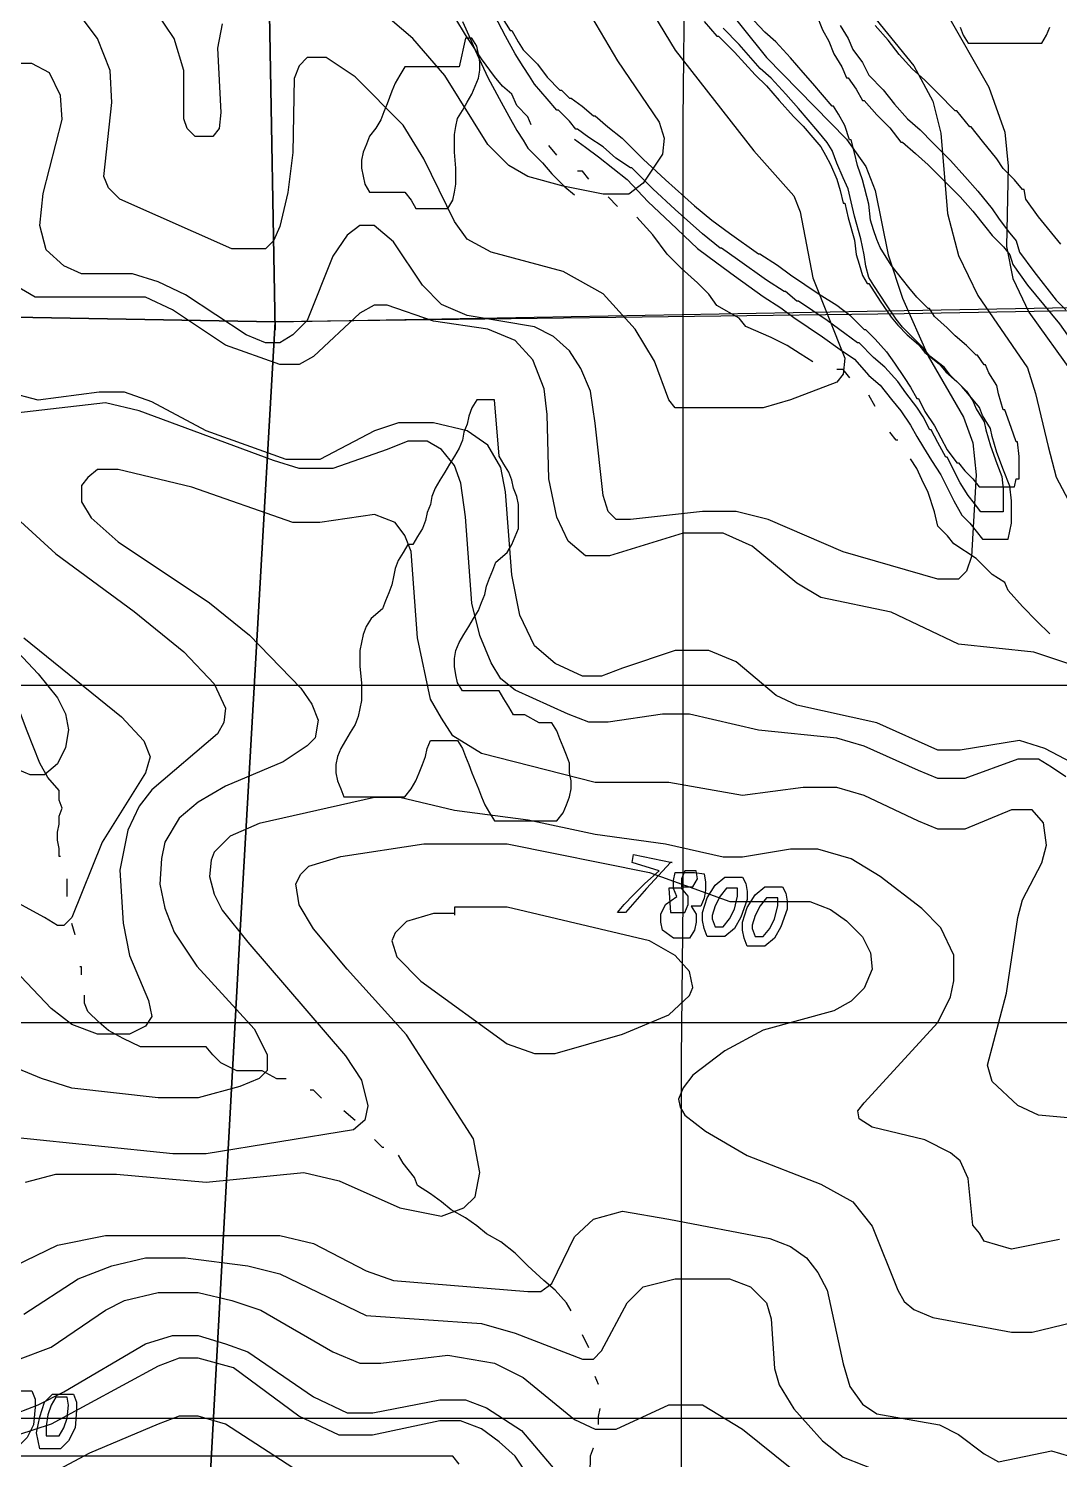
# Model space of a CAD drawing. Extents: x -0.82 to 6.83, y -0.63 to 7.9.
# Drawn here: x 1.6312 to 1.9707, y 5.1969 to 5.6682 of the extents above; entities that cross this region are included whole.
import ezdxf

# ---------------------------------------------------------------- set-up
doc = ezdxf.new("R2010")
doc.units = 0
for name, color, linetype in [('Elevations', 7, 'CONTINUOUS'), ('Grid', 7, 'CONTINUOUS'), ('roads', 7, 'CONTINUOUS'), ('topo', 7, 'CONTINUOUS'), ('topo_grid', 7, 'CONTINUOUS'), ('water', 7, 'CONTINUOUS'), ('white', 7, 'CONTINUOUS')]:
    doc.layers.add(name, color=color, linetype=linetype)

msp = doc.modelspace()

# ---------------------------------------------------------------- linework, layer by layer
at = {"layer": 'Elevations', "color": 1}
for points in [[(1.834688, 5.385008), (1.827834, 5.37707), (1.825199, 5.37707), (1.827307, 5.379716), (1.830471, 5.382891), (1.834162, 5.386595), (1.838907, 5.390829), (1.829944, 5.393474), (1.83047, 5.39612), (1.843124, 5.393474), (1.842597, 5.393474)], [(1.853669, 5.389744), (1.854196, 5.387098), (1.854196, 5.384452), (1.853669, 5.381806), (1.852613, 5.37916), (1.851031, 5.37916), (1.849449, 5.37916), (1.851031, 5.376515), (1.851031, 5.373869), (1.850505, 5.371223), (1.848922, 5.368577), (1.846287, 5.368577), (1.843651, 5.368577), (1.839961, 5.371223), (1.839434, 5.373869), (1.839434, 5.376515), (1.841017, 5.37969), (1.844708, 5.382335), (1.843655, 5.384981), (1.843655, 5.387627), (1.844181, 5.390273), (1.845763, 5.390273), (1.847872, 5.390273), (1.85051, 5.390273)], [(1.846287, 5.385537), (1.847869, 5.385537), (1.849978, 5.385537), (1.85156, 5.388183), (1.851034, 5.390829), (1.849452, 5.390829), (1.847342, 5.390829), (1.846289, 5.388183)], [(1.867377, 5.386595), (1.867904, 5.383949), (1.867904, 5.381304), (1.865795, 5.375483), (1.863686, 5.371779), (1.860523, 5.369133), (1.856832, 5.369133), (1.854723, 5.369133), (1.85367, 5.371779), (1.853144, 5.374424), (1.853144, 5.37707), (1.854726, 5.381833), (1.857364, 5.386066), (1.860527, 5.388712), (1.864218, 5.388712), (1.866327, 5.388712)], [(1.842597, 5.377097), (1.844179, 5.377097), (1.847342, 5.377097), (1.848398, 5.379743), (1.848398, 5.382388), (1.846289, 5.385034), (1.843654, 5.385034), (1.842601, 5.385034), (1.842074, 5.385034)], [(1.856305, 5.37498), (1.857361, 5.372334), (1.859996, 5.372334), (1.862105, 5.37498), (1.863687, 5.378155), (1.86474, 5.382388), (1.86474, 5.385034), (1.863158, 5.385034), (1.86105, 5.385034), (1.858941, 5.382388), (1.857359, 5.379213), (1.856303, 5.376038)], [(1.880558, 5.38342), (1.881085, 5.380774), (1.881085, 5.378129), (1.878976, 5.372308), (1.876867, 5.368604), (1.873703, 5.365958), (1.870012, 5.365958), (1.867904, 5.365958), (1.866851, 5.368604), (1.866324, 5.371249), (1.866324, 5.373895), (1.867906, 5.378658), (1.870541, 5.382891), (1.873705, 5.385537), (1.877395, 5.385537), (1.879504, 5.385537)], [(1.869486, 5.371831), (1.870542, 5.369186), (1.873177, 5.369186), (1.875286, 5.371831), (1.876868, 5.375006), (1.877921, 5.37924), (1.877921, 5.381886), (1.876339, 5.381886), (1.87423, 5.381886), (1.872121, 5.37924), (1.870539, 5.376065), (1.869483, 5.37289)], [(1.632221, 5.219458), (1.633274, 5.216812), (1.633274, 5.214166), (1.632747, 5.208345), (1.630639, 5.204112), (1.628003, 5.201466), (1.624841, 5.201466), (1.622732, 5.201466), (1.62115, 5.201466), (1.620623, 5.204112), (1.620097, 5.206758), (1.62115, 5.21205), (1.622732, 5.216812), (1.625367, 5.219458), (1.629058, 5.219458), (1.631167, 5.219458)], [(1.645929, 5.2184), (1.646985, 5.215754), (1.646985, 5.213108), (1.646458, 5.207287), (1.644349, 5.203054), (1.641712, 5.200408), (1.638548, 5.200408), (1.63644, 5.200408), (1.634858, 5.200408), (1.634331, 5.203054), (1.633804, 5.2057), (1.63486, 5.210991), (1.636442, 5.215754), (1.63908, 5.2184), (1.64277, 5.2184), (1.644879, 5.2184)], [(1.636966, 5.204694), (1.639075, 5.204694), (1.641183, 5.204694), (1.642766, 5.20734), (1.643819, 5.210515), (1.644345, 5.214748), (1.643819, 5.217394), (1.642236, 5.217394), (1.640128, 5.217394), (1.638546, 5.214748), (1.63749, 5.211573), (1.636963, 5.207869)]]:
    msp.add_lwpolyline(points, close=True, dxfattribs=at)
at = {"layer": 'Grid', "color": 1}
msp.add_lwpolyline([(1.4983, 6.40577), (1.706039, 6.403124), (1.705513, 6.193786), (1.704986, 5.983945), (1.708676, 5.77675), (1.712367, 5.568999), (1.708676, 5.77675), (1.704986, 5.983945), (1.705513, 6.193786), (1.706039, 6.403124), (1.912724, 6.40577), (2.119408, 6.408416), (2.334528, 6.413179), (2.550176, 6.417941), (2.547541, 6.210719), (2.544906, 6.003524), (2.54385, 5.794715), (2.542268, 5.585932), (2.335057, 5.582228), (2.127318, 5.577995), (1.919579, 5.574291), (1.712365, 5.571645), (1.503571, 5.575349)], dxfattribs=at)
for points in [[(0.841862, 4.762337), (0.850825, 4.967945), (0.860316, 5.174108), (0.869279, 5.379743), (0.878242, 5.585879), (1.086508, 5.582175), (1.295302, 5.578471), (1.503572, 5.575296), (1.712366, 5.571592), (1.700767, 5.369133), (1.68969, 5.166674), (1.678618, 4.964214), (1.667546, 4.761755), (1.460861, 4.761755), (1.254704, 4.761755), (1.048547, 4.761755)], [(1.667547, 4.761808), (1.67862, 4.964267), (1.689692, 5.166726), (1.700764, 5.369186), (1.712363, 5.571645), (1.919575, 5.575349), (2.127314, 5.579053), (2.335057, 5.583286), (2.542269, 5.586991), (2.529615, 5.383473), (2.516434, 5.180485), (2.503776, 4.976967), (2.490595, 4.77345), (2.284965, 4.770804), (2.078807, 4.767629), (1.873178, 4.764454)]]:
    msp.add_lwpolyline(points, close=True, dxfattribs=at)
at = {"layer": 'roads', "color": 7}
for points in [[(1.774047, 5.670573), (1.776685, 5.664752), (1.778264, 5.661048), (1.782482, 5.652052), (1.786173, 5.645173), (1.789336, 5.639352), (1.791974, 5.634589), (1.794083, 5.631414), (1.795663, 5.628768), (1.800409, 5.624006), (1.803571, 5.620302), (1.807789, 5.616068), (1.810953, 5.613423)], [(1.898483, 5.669197), (1.901119, 5.664963), (1.902701, 5.661259), (1.905864, 5.657026), (1.907978, 5.652793), (1.912724, 5.64803), (1.916414, 5.643268), (1.920632, 5.638505), (1.92485, 5.634801), (1.929068, 5.630568), (1.934868, 5.624747), (1.939613, 5.619455), (1.943831, 5.614693), (1.948576, 5.608872), (1.950685, 5.605697), (1.953849, 5.601463), (1.956484, 5.598288), (1.957537, 5.594584), (1.962283, 5.588234), (1.969664, 5.578709), (1.972828, 5.575534)], [(1.810962, 5.631758), (1.814653, 5.629112), (1.818871, 5.625937), (1.823616, 5.622233), (1.828361, 5.618529), (1.835215, 5.611121), (1.842597, 5.604241), (1.85156, 5.595775), (1.857887, 5.591012), (1.863686, 5.586779), (1.873177, 5.5799), (1.878977, 5.576196), (1.883194, 5.573021), (1.892685, 5.566671), (1.898485, 5.562437), (1.903234, 5.559262), (1.907979, 5.553971), (1.91167, 5.550796), (1.915361, 5.546033), (1.918524, 5.542329), (1.921688, 5.537566), (1.923797, 5.533862), (1.925906, 5.530158), (1.928541, 5.525925), (1.931704, 5.521162), (1.935923, 5.512696), (1.938558, 5.507933), (1.941193, 5.505287), (1.943302, 5.502641), (1.945411, 5.499996), (1.948046, 5.499996), (1.95121, 5.499996), (1.953845, 5.499996), (1.954372, 5.502641), (1.954898, 5.505287), (1.954898, 5.507933), (1.954898, 5.512696), (1.954372, 5.517458), (1.952263, 5.52275), (1.950154, 5.528571), (1.948572, 5.533862), (1.948045, 5.536508), (1.94541, 5.540741), (1.944354, 5.543387), (1.941719, 5.546562), (1.938556, 5.550266), (1.934865, 5.553971), (1.932756, 5.556616), (1.928011, 5.560321), (1.925903, 5.562966), (1.922212, 5.566671), (1.919049, 5.569846), (1.91694, 5.572491), (1.913776, 5.577254), (1.909558, 5.583604), (1.907976, 5.58625), (1.906922, 5.589954), (1.906396, 5.593658), (1.90534, 5.59895), (1.903232, 5.606358), (1.902173, 5.611121), (1.901123, 5.615354), (1.899541, 5.619058), (1.897427, 5.623821), (1.895847, 5.628054), (1.894265, 5.6307), (1.891101, 5.634404), (1.887938, 5.638108), (1.884774, 5.641812), (1.880557, 5.646575), (1.875811, 5.651866), (1.872121, 5.655041), (1.865266, 5.662979), (1.859994, 5.668271)]]:
    msp.add_lwpolyline(points, dxfattribs=at)
at = {"layer": 'topo', "color": 2}
for points in [[(1.81149, 5.714917), (1.844179, 5.661127), (1.870014, 5.627922), (1.883195, 5.613105), (1.885304, 5.607813), (1.889522, 5.586118), (1.900067, 5.559659), (1.89954, 5.554368), (1.897432, 5.551722), (1.882142, 5.545901), (1.873179, 5.543255), (1.846815, 5.543255), (1.84418, 5.543255), (1.842072, 5.545901), (1.837326, 5.558601), (1.830999, 5.569184), (1.820455, 5.580826), (1.807273, 5.588234), (1.783544, 5.594584), (1.775635, 5.598818), (1.771417, 5.604638), (1.761398, 5.625276), (1.754544, 5.636388), (1.738728, 5.652263), (1.729236, 5.658613), (1.722909, 5.658613), (1.720274, 5.655968), (1.718692, 5.651734), (1.718165, 5.627393), (1.716583, 5.614163), (1.713945, 5.603051), (1.711836, 5.598288), (1.709198, 5.595643), (1.70498, 5.595643), (1.698126, 5.595643), (1.661219, 5.612047), (1.657528, 5.615751), (1.655946, 5.619455), (1.658584, 5.643797), (1.658057, 5.65438), (1.65384, 5.664963), (1.647513, 5.67343)], [(1.895325, 5.689702), (1.922742, 5.655941), (1.929069, 5.644299), (1.931704, 5.633716), (1.933813, 5.607258), (1.937504, 5.593499), (1.943831, 5.58027), (1.960175, 5.556458), (1.96281, 5.547991), (1.967028, 5.530529), (1.969666, 5.520474), (1.983378, 5.494545)], [(1.851036, 5.687691), (1.874235, 5.658693), (1.900597, 5.631785), (1.906924, 5.622789), (1.910087, 5.614851), (1.914305, 5.593685), (1.91905, 5.579397), (1.927486, 5.560347), (1.939085, 5.540239), (1.942249, 5.531772), (1.943304, 5.521189), (1.941722, 5.494281), (1.94014, 5.489518), (1.937505, 5.486872), (1.930651, 5.486872), (1.899543, 5.495868), (1.874763, 5.506451), (1.864218, 5.509097), (1.853146, 5.509097), (1.82942, 5.506451), (1.824674, 5.506451), (1.822038, 5.509097), (1.820456, 5.514389), (1.817818, 5.538201), (1.816236, 5.548785), (1.813072, 5.556193), (1.809381, 5.562014), (1.804109, 5.566776), (1.797782, 5.569951), (1.775633, 5.573656), (1.767197, 5.57736), (1.76087, 5.58371), (1.75138, 5.597997), (1.745053, 5.603289), (1.740308, 5.603289), (1.73609, 5.600114), (1.731345, 5.593235), (1.722909, 5.572068), (1.718164, 5.567306), (1.713946, 5.56466), (1.7092, 5.56466), (1.702874, 5.567306), (1.682838, 5.580535), (1.673875, 5.584768), (1.665439, 5.587414), (1.648567, 5.587414), (1.642767, 5.59006), (1.636968, 5.595351), (1.634859, 5.603289), (1.635912, 5.613872), (1.642239, 5.638214), (1.641713, 5.646151), (1.638022, 5.65356), (1.632223, 5.656735), (1.625369, 5.656735)], [(1.815181, 5.674462), (1.825198, 5.657529), (1.838907, 5.63742), (1.840489, 5.632129), (1.839962, 5.626837), (1.833635, 5.617312), (1.82889, 5.613608), (1.820454, 5.613608), (1.807273, 5.616254), (1.795673, 5.619429), (1.789342, 5.623133), (1.782488, 5.630012), (1.768252, 5.652766), (1.757707, 5.664937), (1.73609, 5.683458)], [(1.694965, 5.669699), (1.693383, 5.661762), (1.694438, 5.640595), (1.693912, 5.635304), (1.691803, 5.632658), (1.686003, 5.632658), (1.683368, 5.635304), (1.682312, 5.638479), (1.682312, 5.654354), (1.679149, 5.664937), (1.670186, 5.678166)], [(1.933286, 5.673721), (1.947521, 5.64885), (1.952794, 5.634034), (1.953847, 5.622921), (1.95332, 5.596463), (1.955429, 5.585879), (1.960702, 5.574767), (1.975464, 5.554129)], [(1.986016, 5.454858), (1.962285, 5.462795), (1.937505, 5.465441), (1.91536, 5.476024), (1.892162, 5.480787), (1.884253, 5.485549), (1.86949, 5.49772), (1.86, 5.501954), (1.853145, 5.501954), (1.846819, 5.501954), (1.822565, 5.494545), (1.814657, 5.494545), (1.808857, 5.499308), (1.805166, 5.507245), (1.80253, 5.519945), (1.802004, 5.541112), (1.800948, 5.549579), (1.797258, 5.559104), (1.791458, 5.565454), (1.78249, 5.569158), (1.764564, 5.571804), (1.749274, 5.577095), (1.745053, 5.577095), (1.740308, 5.574449), (1.725018, 5.560162), (1.720272, 5.557516), (1.713946, 5.557516), (1.696019, 5.563866), (1.67862, 5.575508), (1.669657, 5.579741), (1.660694, 5.579741), (1.640658, 5.579741), (1.633277, 5.579741), (1.62695, 5.583445)], [(1.974938, 5.426309), (1.965975, 5.431072), (1.957539, 5.433718), (1.938031, 5.430543), (1.93065, 5.430543), (1.910613, 5.439538), (1.884252, 5.445359), (1.877398, 5.448534), (1.864217, 5.459647), (1.855254, 5.463351), (1.84418, 5.463351), (1.826781, 5.45753), (1.819927, 5.454884), (1.8136, 5.454884), (1.804637, 5.459118), (1.797783, 5.464938), (1.793034, 5.474993), (1.790398, 5.488222), (1.78829, 5.515633), (1.786707, 5.52357), (1.782489, 5.530978), (1.775635, 5.535741), (1.764563, 5.538387), (1.752964, 5.538387), (1.745055, 5.535741), (1.727129, 5.526216), (1.722911, 5.526216), (1.716056, 5.526216), (1.689694, 5.535741), (1.671768, 5.545266), (1.662805, 5.548441), (1.654369, 5.548441), (1.634334, 5.545795), (1.624316, 5.548441)], [(1.972823, 5.421758), (1.968078, 5.424933), (1.96386, 5.427579), (1.957009, 5.427579), (1.93961, 5.421229), (1.930647, 5.421229), (1.92432, 5.423875), (1.906394, 5.431813), (1.897431, 5.434458), (1.871596, 5.437104), (1.848924, 5.442396), (1.839961, 5.442396), (1.822035, 5.43975), (1.815708, 5.43975), (1.808854, 5.442396), (1.791454, 5.450333), (1.786705, 5.454038), (1.783541, 5.459329), (1.779851, 5.468325), (1.777216, 5.478908), (1.775107, 5.507378), (1.773525, 5.51849), (1.771416, 5.524311), (1.767198, 5.529603), (1.762453, 5.532248), (1.756126, 5.532248), (1.749272, 5.529603), (1.731345, 5.523253), (1.720273, 5.523253), (1.711837, 5.525898), (1.667549, 5.542303), (1.656476, 5.544948), (1.620097, 5.540715)], [(1.992866, 5.30767), (1.963863, 5.310316), (1.957009, 5.313491), (1.948573, 5.321428), (1.946991, 5.32672), (1.953318, 5.350533), (1.957009, 5.375403), (1.958591, 5.381224), (1.964918, 5.393395), (1.966501, 5.399216), (1.965448, 5.406624), (1.961757, 5.410858), (1.954903, 5.410858), (1.939613, 5.404508), (1.93065, 5.404508), (1.924323, 5.407153), (1.906396, 5.41562), (1.897433, 5.418266), (1.886361, 5.418266), (1.866326, 5.41562), (1.842073, 5.419853), (1.817817, 5.419853), (1.780378, 5.429378), (1.770888, 5.435199), (1.767197, 5.44102), (1.763507, 5.44737), (1.759289, 5.467478), (1.75718, 5.495948), (1.755071, 5.501239), (1.751908, 5.505473), (1.745054, 5.508118), (1.727128, 5.505473), (1.718164, 5.505473), (1.684948, 5.517114), (1.660695, 5.522935), (1.653841, 5.522935), (1.650676, 5.520289), (1.648568, 5.517643), (1.648568, 5.512352), (1.651732, 5.50706), (1.660695, 5.499123), (1.690748, 5.479014), (1.703929, 5.468431), (1.720801, 5.450968), (1.724492, 5.445677), (1.7266, 5.440385), (1.725547, 5.434564), (1.722912, 5.431918), (1.715003, 5.426627), (1.696022, 5.418689), (1.687059, 5.413398), (1.680732, 5.408106), (1.675987, 5.400168), (1.674932, 5.394877), (1.674405, 5.38641), (1.675987, 5.378473), (1.679151, 5.370535), (1.686532, 5.359423), (1.705513, 5.338785), (1.709731, 5.330318), (1.709731, 5.325027), (1.707096, 5.322381), (1.700769, 5.319735), (1.68706, 5.316031), (1.673879, 5.316031), (1.645408, 5.319206), (1.63539, 5.322381), (1.612191, 5.331906)], [(1.628531, 5.50579), (1.640131, 5.495207), (1.665966, 5.476157), (1.68231, 5.462928), (1.692328, 5.452344), (1.696019, 5.444407), (1.695493, 5.439644), (1.693384, 5.43594), (1.671767, 5.417419), (1.667549, 5.412128), (1.663858, 5.40419), (1.661223, 5.390961), (1.662276, 5.373498), (1.664384, 5.362915), (1.670711, 5.348098), (1.671767, 5.342807), (1.669658, 5.339632), (1.664385, 5.336986), (1.653839, 5.336986), (1.645403, 5.340161), (1.638549, 5.345453), (1.616405, 5.368736)], [(1.590566, 5.502112), (1.634331, 5.455704), (1.640658, 5.447767), (1.643296, 5.442475), (1.644349, 5.437184), (1.643296, 5.431363), (1.640658, 5.426071), (1.63644, 5.422367), (1.631695, 5.422367), (1.625368, 5.425013)], [(1.629588, 5.467478), (1.661749, 5.441549), (1.669132, 5.433612), (1.67124, 5.42832), (1.669658, 5.423028), (1.655422, 5.400274), (1.645405, 5.375403), (1.642767, 5.372758), (1.640659, 5.372758), (1.636441, 5.375403), (1.609025, 5.39022)], [(1.970723, 5.269358), (1.954905, 5.266183), (1.945942, 5.268829), (1.94436, 5.271475), (1.942251, 5.274121), (1.940669, 5.289467), (1.938031, 5.295288), (1.934868, 5.297933), (1.926432, 5.302167), (1.909033, 5.3064), (1.904815, 5.309046), (1.904289, 5.311692), (1.906397, 5.314338), (1.93065, 5.340796), (1.934868, 5.349263), (1.935924, 5.354554), (1.935924, 5.363021), (1.931706, 5.372017), (1.925379, 5.378367), (1.91167, 5.38895), (1.90218, 5.394771), (1.891108, 5.397946), (1.882145, 5.397946), (1.866327, 5.3953), (1.859998, 5.3953), (1.841018, 5.399533), (1.817819, 5.402708), (1.795674, 5.407471), (1.771417, 5.410646), (1.75349, 5.414879), (1.745054, 5.414879), (1.707093, 5.406413), (1.697602, 5.402179), (1.69233, 5.396888), (1.691274, 5.394242), (1.690748, 5.38895), (1.69233, 5.383129), (1.694965, 5.377838), (1.703401, 5.367254), (1.735563, 5.329816), (1.740836, 5.321878), (1.742945, 5.313411), (1.741889, 5.308649), (1.738198, 5.305474), (1.689692, 5.297536), (1.678622, 5.297536), (1.627479, 5.302828)], [(1.63011, 5.288197), (1.640132, 5.290843), (1.660167, 5.290843), (1.689693, 5.288197), (1.721855, 5.291372), (1.733454, 5.288726), (1.75349, 5.27973), (1.767198, 5.277084), (1.774579, 5.27973), (1.77827, 5.283434), (1.779852, 5.291372), (1.777743, 5.302484), (1.755599, 5.336748), (1.736091, 5.358444), (1.725019, 5.371673), (1.720273, 5.37961), (1.71922, 5.386489), (1.720802, 5.389664), (1.723438, 5.39231), (1.733983, 5.395485), (1.761398, 5.399719), (1.788816, 5.399719), (1.835745, 5.390194), (1.862108, 5.380669), (1.88847, 5.380669), (1.895324, 5.378023), (1.900597, 5.374319), (1.905869, 5.369027), (1.908504, 5.363735), (1.90903, 5.358444), (1.906395, 5.352094), (1.902177, 5.34786), (1.896377, 5.344685), (1.873179, 5.338335), (1.860525, 5.331456), (1.84998, 5.323519), (1.846816, 5.319285), (1.845234, 5.315581), (1.845761, 5.312935), (1.847343, 5.310289), (1.854198, 5.304998), (1.867906, 5.29706), (1.892159, 5.287535), (1.902704, 5.281714), (1.909031, 5.273777), (1.917467, 5.25261), (1.919575, 5.248906), (1.922738, 5.24626), (1.929065, 5.243614), (1.9549, 5.238852), (1.961756, 5.238852), (1.974937, 5.242027)], [(1.771417, 5.3767), (1.764563, 5.3767), (1.7556, 5.374054), (1.751909, 5.37035), (1.750856, 5.367704), (1.752438, 5.362412), (1.760346, 5.354475), (1.788817, 5.333837), (1.797781, 5.330662), (1.804635, 5.330662), (1.826779, 5.337012), (1.842069, 5.343362), (1.848923, 5.349712), (1.849979, 5.352358), (1.848923, 5.35765), (1.844178, 5.362941), (1.835742, 5.367704), (1.788817, 5.378816), (1.777744, 5.378816), (1.771417, 5.378816), (1.771417, 5.376171), (1.771417, 5.376171)], [(1.623256, 5.259066), (1.640659, 5.267533), (1.656477, 5.270708), (1.713946, 5.270708), (1.725019, 5.268062), (1.742418, 5.259066), (1.751381, 5.255891), (1.795669, 5.252187), (1.799887, 5.252187), (1.803578, 5.254833), (1.810959, 5.270179), (1.817286, 5.275999), (1.826781, 5.278645), (1.842071, 5.275999), (1.875288, 5.269649), (1.882142, 5.267004), (1.887414, 5.263299), (1.891105, 5.258537), (1.894269, 5.252716), (1.899541, 5.228374), (1.90165, 5.220966), (1.905868, 5.215145), (1.910612, 5.21197), (1.931175, 5.208266), (1.937502, 5.205091), (1.945938, 5.198741), (1.950683, 5.196095), (1.968082, 5.199799), (1.977046, 5.197154)], [(1.629581, 5.244805), (1.647511, 5.256447), (1.658583, 5.26068), (1.669656, 5.263326), (1.682837, 5.263326), (1.703399, 5.26068), (1.713944, 5.258034), (1.742415, 5.244276), (1.780377, 5.24163), (1.791449, 5.238455), (1.813593, 5.229988), (1.817285, 5.229988), (1.819925, 5.232634), (1.828361, 5.248509), (1.833633, 5.253801), (1.844178, 5.256447), (1.862104, 5.256447), (1.868959, 5.253801), (1.874231, 5.248509), (1.875813, 5.243218), (1.876866, 5.226813), (1.878449, 5.221522), (1.883194, 5.213584), (1.892685, 5.203001), (1.899539, 5.197709), (1.919574, 5.189772)], [(1.627475, 5.229671), (1.638551, 5.233904), (1.656478, 5.246075), (1.662805, 5.24925), (1.673877, 5.251896), (1.687058, 5.251896), (1.69813, 5.24925), (1.70762, 5.246075), (1.731347, 5.232317), (1.74031, 5.228613), (1.747164, 5.228613), (1.769308, 5.231258), (1.784598, 5.228613), (1.794089, 5.22385), (1.810961, 5.210092), (1.817815, 5.206917), (1.824673, 5.206917), (1.842072, 5.214854), (1.848927, 5.214854), (1.853145, 5.214854), (1.866326, 5.206917), (1.893215, 5.185221)], [(1.62747, 5.212288), (1.634325, 5.214934), (1.642765, 5.219167), (1.669654, 5.235042), (1.678618, 5.237688), (1.687053, 5.237688), (1.696017, 5.235042), (1.703398, 5.232396), (1.725015, 5.217579), (1.736087, 5.212288), (1.744523, 5.212288), (1.766668, 5.216521), (1.775104, 5.216521), (1.781958, 5.213875), (1.793557, 5.206467), (1.808847, 5.188475)], [(1.796692, 5.190036), (1.791419, 5.197974), (1.786142, 5.202736), (1.780342, 5.20697), (1.773488, 5.209615), (1.766634, 5.209615), (1.74449, 5.204853), (1.733418, 5.204853), (1.720237, 5.211203), (1.69862, 5.227078), (1.68702, 5.230253), (1.680731, 5.230253), (1.673877, 5.227607), (1.638552, 5.208557), (1.627479, 5.204853)], [(1.718166, 5.19419), (1.696021, 5.208478), (1.687058, 5.211124), (1.680731, 5.211124), (1.673877, 5.208478), (1.651206, 5.198953), (1.634334, 5.189957)]]:
    msp.add_lwpolyline(points, dxfattribs=at)
at = {"layer": 'topo_grid', "color": 7}
for points in [[(1.846277, 5.175167), (1.846277, 5.226311), (1.846277, 5.277984), (1.846277, 5.329128), (1.846803, 5.380801), (1.846803, 5.432448), (1.846803, 5.483591), (1.846803, 5.535265), (1.846803, 5.586409), (1.846803, 5.638082), (1.84733, 5.689226), (1.84733, 5.740899), (1.84733, 5.792572), (1.84733, 5.843716), (1.84733, 5.895389), (1.84733, 5.946533), (1.847856, 5.998206)], [(1.597421, 5.210489), (1.63486, 5.210489), (1.671767, 5.210489), (1.709201, 5.210489), (1.746636, 5.210489), (1.783543, 5.210489), (1.820981, 5.210489), (1.857889, 5.210489), (1.895323, 5.210489), (1.932758, 5.210489), (1.969665, 5.210489), (2.007099, 5.210489), (2.044011, 5.210489), (2.081445, 5.210489), (2.118352, 5.210489), (2.155787, 5.210489), (2.193221, 5.210489), (2.230133, 5.210489), (2.267567, 5.210489)]]:
    msp.add_lwpolyline(points, dxfattribs=at)
at = {"layer": 'water', "color": 4}
for points in [[(1.796726, 5.636494), (1.79567, 5.63914), (1.791979, 5.642844), (1.790397, 5.646548), (1.787233, 5.649194), (1.784598, 5.652369), (1.78038, 5.65819), (1.775108, 5.666128), (1.771944, 5.671419), (1.769309, 5.674594), (1.765618, 5.679357), (1.7614, 5.68359), (1.758237, 5.686765), (1.756654, 5.690998), (1.754019, 5.695761), (1.753493, 5.698407)], [(1.805162, 5.626493), (1.802527, 5.629668)], [(1.815707, 5.618582), (1.813598, 5.621228), (1.812016, 5.621228)], [(1.825198, 5.609613), (1.822034, 5.612788)], [(1.889523, 5.558469), (1.885305, 5.561114), (1.881087, 5.56376), (1.875814, 5.566406), (1.867379, 5.57011), (1.86527, 5.572756), (1.857888, 5.576989), (1.855253, 5.580694), (1.851562, 5.584398), (1.84629, 5.58916), (1.841545, 5.593923), (1.836799, 5.600273), (1.831527, 5.606094)], [(1.90165, 5.553203), (1.899541, 5.555849), (1.897433, 5.555849)], [(1.910086, 5.543705), (1.907977, 5.547409)], [(1.917468, 5.532619), (1.916941, 5.532619), (1.914833, 5.535265)], [(1.967557, 5.468828), (1.963339, 5.473061), (1.958594, 5.477824), (1.953849, 5.483115), (1.952793, 5.485761), (1.948575, 5.488407), (1.943303, 5.493699), (1.935921, 5.498461), (1.933813, 5.501107), (1.93065, 5.504282), (1.929594, 5.509044), (1.927485, 5.515394), (1.925376, 5.519628), (1.923797, 5.523332), (1.921688, 5.526507)], [(1.641712, 5.395538), (1.641186, 5.395538), (1.641186, 5.398184), (1.640659, 5.40083), (1.640659, 5.403476), (1.641186, 5.406121), (1.641186, 5.408767), (1.642239, 5.411413), (1.641186, 5.414059), (1.641186, 5.417234), (1.637495, 5.421467), (1.634859, 5.42623), (1.630641, 5.436813), (1.627477, 5.44528), (1.626424, 5.447926), (1.621152, 5.450571), (1.615879, 5.453217), (1.613244, 5.455863), (1.61008, 5.458509), (1.609553, 5.458509)], [(1.643821, 5.382362), (1.643821, 5.385008), (1.643821, 5.388183)], [(1.646457, 5.369715), (1.646457, 5.369715), (1.645404, 5.373419)], [(1.648566, 5.356539), (1.648566, 5.356539), (1.648566, 5.359184), (1.64804, 5.359184)], [(1.716055, 5.322275), (1.715002, 5.322275), (1.712893, 5.322275), (1.708148, 5.324921), (1.703401, 5.324921), (1.699711, 5.324921), (1.694438, 5.327567), (1.691803, 5.330213), (1.689694, 5.332858), (1.687585, 5.332858), (1.683367, 5.332858), (1.678095, 5.332858), (1.671767, 5.332858), (1.668076, 5.332858), (1.662276, 5.335504), (1.657531, 5.33815), (1.654368, 5.340796), (1.650677, 5.3445), (1.649621, 5.347146), (1.649621, 5.349792)], [(1.727655, 5.315925), (1.72502, 5.318571), (1.723967, 5.318571)], [(1.738727, 5.308543), (1.735037, 5.311718)], [(1.748218, 5.2996), (1.747691, 5.2996), (1.745054, 5.302246)], [(1.809907, 5.24581), (1.808325, 5.248456), (1.804634, 5.25269), (1.800943, 5.255865), (1.795671, 5.260627), (1.791453, 5.26486), (1.786707, 5.268565), (1.781962, 5.27121), (1.778799, 5.273856), (1.775108, 5.276502), (1.770363, 5.279148), (1.767199, 5.281794), (1.763509, 5.28444), (1.759291, 5.287085), (1.758235, 5.289731), (1.754544, 5.294494), (1.752962, 5.29714)], [(1.815707, 5.233693), (1.813598, 5.237926)], [(1.81887, 5.221548), (1.81887, 5.221548), (1.817817, 5.224194), (1.817817, 5.224194)], [(1.81887, 5.208372), (1.81887, 5.211018), (1.819396, 5.213664)], [(1.796726, 5.128759), (1.798835, 5.132463), (1.803054, 5.139342), (1.806744, 5.14728), (1.809379, 5.15363), (1.812017, 5.1658), (1.81307, 5.176913), (1.815178, 5.186967), (1.816234, 5.195434), (1.816234, 5.19808), (1.817287, 5.200725), (1.817287, 5.200725)]]:
    msp.add_lwpolyline(points, dxfattribs=at)
at = {"layer": 'white', "color": 7}
for points in [[(1.787204, 5.671763), (1.789839, 5.66753), (1.790365, 5.66753), (1.792474, 5.663826), (1.794056, 5.66118), (1.798802, 5.656417), (1.801965, 5.652184), (1.806183, 5.647951), (1.80671, 5.647951), (1.809345, 5.645305), (1.809871, 5.645305), (1.813563, 5.642659), (1.817254, 5.639484), (1.81778, 5.639484), (1.821998, 5.63578), (1.826743, 5.632076), (1.833597, 5.625196), (1.833597, 5.625196), (1.840979, 5.618317), (1.850469, 5.609851), (1.856269, 5.605088), (1.862068, 5.600855), (1.871559, 5.593976), (1.872086, 5.593976), (1.877884, 5.590271), (1.882107, 5.587096), (1.891598, 5.580746), (1.897397, 5.577042), (1.897397, 5.577042), (1.901615, 5.573867), (1.90636, 5.569105), (1.906887, 5.569105), (1.910051, 5.56593), (1.913741, 5.561696), (1.913741, 5.561696), (1.916379, 5.557992), (1.919542, 5.55323), (1.921651, 5.550055), (1.923759, 5.546351), (1.924286, 5.546351), (1.926395, 5.542117), (1.926395, 5.542117), (1.929559, 5.537355), (1.933777, 5.529417), (1.933777, 5.529417), (1.93694, 5.525184), (1.93694, 5.525184), (1.937466, 5.525184), (1.939575, 5.522538), (1.94221, 5.519892), (1.944319, 5.517246), (1.944845, 5.517246), (1.944845, 5.517246), (1.948009, 5.517246), (1.948535, 5.517246), (1.95117, 5.517246), (1.951697, 5.517246), (1.952226, 5.517246), (1.954335, 5.517246), (1.954861, 5.517246), (1.955388, 5.517246), (1.955388, 5.517246), (1.955914, 5.517246), (1.956441, 5.519892), (1.956967, 5.519892), (1.956967, 5.519892), (1.957494, 5.519892), (1.957494, 5.519892), (1.957494, 5.519892), (1.957494, 5.522538), (1.957494, 5.527301), (1.957494, 5.527301), (1.956967, 5.532063), (1.956441, 5.532063), (1.956441, 5.532063), (1.954859, 5.536826), (1.95275, 5.542646), (1.952223, 5.542646), (1.950641, 5.547938), (1.950115, 5.550584), (1.950115, 5.550584), (1.947479, 5.554817), (1.946426, 5.557463), (1.9459, 5.557463), (1.943791, 5.560638), (1.943265, 5.560638), (1.940101, 5.563813), (1.940101, 5.563813), (1.936409, 5.566988), (1.933774, 5.569634), (1.929556, 5.573338), (1.927974, 5.575984), (1.927448, 5.575984), (1.923757, 5.579688), (1.921119, 5.582863), (1.919011, 5.585509), (1.915321, 5.590271), (1.91163, 5.596092), (1.910574, 5.598738), (1.909521, 5.601913), (1.908468, 5.605088), (1.907942, 5.61038), (1.905833, 5.618317), (1.904251, 5.62308), (1.903195, 5.627313), (1.902142, 5.631546), (1.901615, 5.631546), (1.900033, 5.636309), (1.897925, 5.640013), (1.897925, 5.640013), (1.896342, 5.642659), (1.896342, 5.642659), (1.895816, 5.642659), (1.892653, 5.646363), (1.889489, 5.650067), (1.886326, 5.653771), (1.882108, 5.658534), (1.877358, 5.663826), (1.873667, 5.667001), (1.873667, 5.667001), (1.866813, 5.674409)], [(1.853653, 5.670467), (1.857871, 5.665704), (1.858397, 5.665704), (1.863669, 5.660413), (1.870523, 5.653004), (1.874214, 5.6493), (1.878432, 5.644538), (1.883182, 5.639246), (1.886345, 5.636071), (1.889509, 5.632367), (1.889509, 5.632367), (1.892144, 5.629192), (1.893727, 5.626546), (1.893727, 5.626546), (1.895309, 5.623371), (1.897418, 5.618608), (1.898473, 5.614904), (1.899526, 5.610671), (1.900053, 5.610671), (1.901109, 5.605908), (1.903217, 5.5985), (1.903744, 5.593738), (1.903744, 5.593738), (1.904799, 5.590563), (1.905852, 5.586858), (1.905852, 5.586858), (1.905852, 5.586858), (1.907435, 5.584213), (1.907961, 5.584213), (1.911652, 5.578392), (1.915342, 5.5731), (1.917451, 5.570454), (1.920615, 5.567279), (1.920615, 5.567279), (1.924305, 5.564104), (1.926414, 5.561458), (1.926414, 5.561458), (1.93116, 5.557754), (1.933268, 5.555108), (1.936958, 5.551933), (1.936958, 5.551933), (1.940122, 5.548758), (1.942231, 5.545583), (1.943284, 5.542938), (1.945919, 5.538704), (1.946449, 5.536058), (1.948028, 5.530767), (1.948028, 5.530767), (1.950137, 5.524946), (1.951719, 5.520713), (1.952246, 5.516479), (1.952246, 5.511717), (1.952246, 5.509071), (1.952246, 5.509071), (1.952246, 5.509071), (1.951194, 5.509071), (1.948556, 5.509071), (1.946447, 5.509071), (1.944865, 5.509071), (1.942756, 5.511717), (1.940647, 5.514363), (1.938009, 5.518596), (1.933792, 5.527063), (1.933263, 5.527063), (1.930628, 5.531825), (1.928519, 5.536058), (1.927993, 5.536058), (1.925884, 5.540292), (1.923775, 5.543467), (1.923775, 5.543467), (1.920084, 5.548229), (1.917449, 5.551933), (1.913231, 5.556696), (1.913231, 5.556696), (1.90954, 5.559871), (1.904795, 5.564633), (1.904269, 5.564633), (1.900051, 5.567808), (1.894252, 5.572042), (1.884761, 5.578392), (1.884234, 5.578392), (1.880539, 5.581567), (1.880012, 5.581567), (1.874213, 5.585271), (1.864722, 5.59215), (1.85945, 5.595854), (1.858923, 5.595854), (1.853123, 5.600617), (1.853123, 5.600617), (1.84416, 5.608554), (1.836779, 5.615433), (1.836779, 5.615433), (1.829925, 5.622313), (1.829398, 5.622313), (1.824653, 5.625488), (1.820435, 5.629192), (1.820435, 5.629192), (1.81569, 5.632367), (1.811999, 5.635013), (1.811999, 5.635013), (1.811473, 5.635013), (1.809364, 5.637658), (1.805674, 5.641363), (1.805148, 5.641363), (1.801984, 5.645067), (1.797766, 5.649829), (1.796183, 5.652475), (1.794075, 5.65565), (1.79144, 5.659883), (1.788277, 5.665704), (1.784585, 5.672583)], [(1.890577, 5.673086), (1.892686, 5.667794), (1.892686, 5.667794), (1.894795, 5.66409), (1.896377, 5.659857), (1.899015, 5.655624), (1.900597, 5.651919), (1.901124, 5.651919), (1.903761, 5.648215), (1.903761, 5.648215), (1.90587, 5.644511), (1.906397, 5.644511), (1.906397, 5.644511), (1.910615, 5.639749), (1.910615, 5.639749), (1.914833, 5.635515), (1.918523, 5.630753), (1.919049, 5.630753), (1.923267, 5.627049), (1.927484, 5.623344), (1.933284, 5.617524), (1.933284, 5.617524), (1.93803, 5.612761), (1.942248, 5.607999), (1.946465, 5.602707), (1.946465, 5.602707), (1.948574, 5.600061), (1.948574, 5.600061), (1.952265, 5.596357), (1.952265, 5.596357), (1.954374, 5.593711), (1.955427, 5.590536), (1.955427, 5.590536), (1.960173, 5.583657), (1.968081, 5.574132), (1.970719, 5.570957), (1.973354, 5.567253)], [(1.971225, 5.597204), (1.963844, 5.606199), (1.963844, 5.606199), (1.959626, 5.61202), (1.9591, 5.615195), (1.958573, 5.615195), (1.958573, 5.615195), (1.958573, 5.615195), (1.955938, 5.61837), (1.955938, 5.61837), (1.952247, 5.622074), (1.950138, 5.625249), (1.945392, 5.63107), (1.941702, 5.635833), (1.941173, 5.635833), (1.936956, 5.641124), (1.936429, 5.641124), (1.93063, 5.646945), (1.926412, 5.651179), (1.922194, 5.654883), (1.917976, 5.659645), (1.914285, 5.664408), (1.910067, 5.66917)], [(1.938011, 5.668641), (1.939067, 5.665995), (1.940649, 5.663349), (1.942231, 5.663349), (1.94434, 5.663349), (1.946975, 5.663349), (1.949613, 5.663349), (1.952248, 5.663349), (1.954884, 5.663349), (1.957519, 5.663349), (1.960157, 5.663349), (1.962792, 5.663349), (1.964901, 5.663349), (1.966483, 5.665995), (1.967539, 5.668641)], [(1.155064, 5.451974), (2.040857, 5.451974)], [(2.040836, 5.340769), (1.155048, 5.340769)], [(1.772987, 5.195328), (1.770878, 5.197974), (1.768769, 5.197974), (1.76666, 5.197974), (1.240457, 5.197974)]]:
    msp.add_lwpolyline(points, dxfattribs=at)
for points in [[(1.772998, 5.655544), (1.770363, 5.655544), (1.767728, 5.655544), (1.765092, 5.655544), (1.762454, 5.655544), (1.759819, 5.655544), (1.757184, 5.655544), (1.755075, 5.655544), (1.753493, 5.652898), (1.751911, 5.650253), (1.750858, 5.647607), (1.749276, 5.643373), (1.748222, 5.640728), (1.747167, 5.638082), (1.745585, 5.635436), (1.743476, 5.63279), (1.742423, 5.630144), (1.741367, 5.627498), (1.740841, 5.624853), (1.740841, 5.622207), (1.741367, 5.619561), (1.741894, 5.616915), (1.743476, 5.614269), (1.745058, 5.614269), (1.747167, 5.614269), (1.749276, 5.614269), (1.751384, 5.614269), (1.753493, 5.614269), (1.755075, 5.614269), (1.757184, 5.611623), (1.758766, 5.608978), (1.760348, 5.608978), (1.761931, 5.608978), (1.764039, 5.608978), (1.765621, 5.608978), (1.76773, 5.608978), (1.769312, 5.608978), (1.770895, 5.611623), (1.771421, 5.614269), (1.771948, 5.616915), (1.771948, 5.619561), (1.771948, 5.622207), (1.771421, 5.627498), (1.771421, 5.630673), (1.771421, 5.633319), (1.771948, 5.635965), (1.772474, 5.638611), (1.774056, 5.641257), (1.775639, 5.643903), (1.777221, 5.646548), (1.778276, 5.649194), (1.77933, 5.65184), (1.779856, 5.654486), (1.779856, 5.657132), (1.77933, 5.659778), (1.778803, 5.662423), (1.777221, 5.665069), (1.775112, 5.665069), (1.772998, 5.655544)], [(1.784598, 5.545874), (1.782487, 5.545874), (1.780907, 5.545874), (1.778798, 5.545874), (1.777216, 5.543229), (1.776163, 5.540583), (1.775636, 5.537937), (1.774581, 5.535291), (1.774054, 5.532645), (1.772999, 5.529999), (1.771416, 5.527354), (1.769834, 5.524708), (1.768252, 5.522062), (1.76667, 5.519416), (1.765088, 5.51677), (1.764032, 5.514124), (1.763505, 5.511479), (1.762452, 5.508833), (1.761926, 5.506187), (1.76087, 5.503541), (1.759288, 5.500895), (1.757706, 5.498249), (1.756123, 5.498249), (1.754541, 5.495604), (1.752959, 5.492958), (1.751903, 5.490312), (1.751377, 5.487666), (1.75085, 5.48502), (1.749795, 5.482374), (1.748742, 5.479729), (1.747689, 5.477083), (1.743998, 5.473908), (1.742415, 5.471262), (1.741362, 5.468616), (1.740833, 5.46597), (1.740307, 5.463324), (1.740307, 5.460679), (1.740307, 5.458033), (1.740833, 5.452741), (1.740833, 5.449566), (1.740833, 5.44692), (1.740307, 5.444274), (1.73978, 5.441629), (1.738727, 5.438983), (1.737145, 5.436337), (1.735563, 5.433691), (1.73398, 5.431045), (1.732927, 5.428399), (1.732401, 5.425754), (1.732401, 5.423108), (1.732927, 5.420462), (1.73398, 5.417816), (1.735036, 5.41517), (1.737145, 5.41517), (1.739254, 5.41517), (1.741889, 5.41517), (1.744524, 5.41517), (1.747162, 5.41517), (1.749797, 5.41517), (1.752433, 5.41517), (1.755068, 5.41517), (1.757176, 5.417816), (1.758759, 5.420462), (1.759814, 5.423108), (1.760867, 5.425754), (1.761923, 5.428399), (1.76245, 5.431045), (1.763503, 5.433691), (1.765085, 5.433691), (1.766667, 5.433691), (1.768776, 5.433691), (1.770885, 5.433691), (1.772467, 5.433691), (1.774049, 5.431045), (1.775102, 5.428399), (1.776158, 5.425754), (1.777211, 5.423108), (1.779322, 5.417816), (1.780375, 5.41517), (1.781428, 5.412524), (1.78301, 5.409879), (1.784593, 5.407233), (1.786701, 5.407233), (1.789337, 5.407233), (1.791972, 5.407233), (1.79461, 5.407233), (1.797245, 5.407233), (1.79988, 5.407233), (1.802515, 5.407233), (1.805153, 5.407233), (1.807262, 5.409879), (1.808318, 5.412524), (1.809371, 5.41517), (1.809897, 5.417816), (1.809897, 5.420462), (1.809371, 5.423108), (1.809371, 5.426283), (1.808318, 5.428929), (1.807262, 5.431574), (1.806209, 5.43422), (1.805156, 5.436866), (1.803574, 5.439512), (1.801465, 5.439512), (1.799356, 5.439512), (1.794611, 5.442158), (1.793029, 5.442158), (1.79092, 5.442158), (1.789338, 5.444804), (1.787756, 5.447449), (1.786174, 5.450095), (1.784065, 5.450095), (1.781956, 5.450095), (1.779848, 5.450095), (1.777739, 5.450095), (1.77563, 5.450095), (1.774048, 5.450095), (1.772466, 5.452741), (1.771939, 5.455387), (1.771413, 5.458033), (1.771413, 5.460679), (1.771939, 5.463324), (1.772995, 5.46597), (1.774577, 5.468616), (1.776159, 5.471262), (1.777742, 5.473908), (1.779324, 5.476554), (1.780377, 5.479199), (1.78143, 5.481845), (1.781959, 5.484491), (1.783012, 5.487137), (1.784068, 5.489783), (1.785121, 5.492429), (1.788812, 5.495604), (1.790391, 5.498249), (1.791447, 5.500895), (1.7925, 5.503541), (1.7925, 5.506187), (1.7925, 5.508833), (1.7925, 5.511479), (1.791973, 5.514124), (1.79092, 5.51677), (1.790394, 5.519416), (1.789338, 5.522062), (1.787756, 5.524708), (1.786174, 5.527354), (1.784597, 5.545874)]]:
    msp.add_lwpolyline(points, close=True, dxfattribs=at)

doc.saveas('drawing.dxf')
